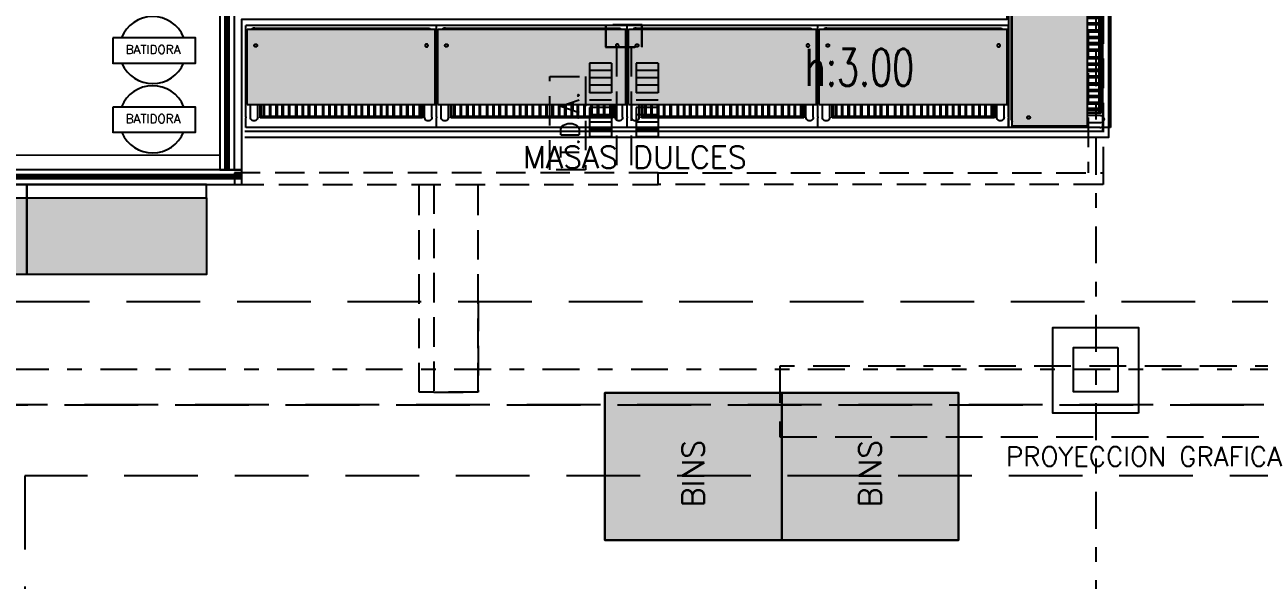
# Model space of a CAD drawing. Header units: millimetres. Extents: x 340 to 1003762, y 22 to 362022.
# Drawn here: x 380.89 to 389.26, y 80.92 to 84.68 of the extents above; entities that cross this region are included whole.
import ezdxf
from ezdxf.enums import TextEntityAlignment as Align
from ezdxf.xclip import XClip

# ---------------------------------------------------------------- set-up
doc = ezdxf.new("R2010")
doc.units = ezdxf.units.MM
doc.header["$XCLIPFRAME"] = 0
for name, pattern in [('LSBB_P_002 - PLANTA 1° NIVEL SALA DE VENTAS$0$000_ALTILLO PROPUESTA$0$HIDDEN', [0.375, 0.25, -0.125]), ('LSBB_P_002 - PLANTA 1° NIVEL SALA DE VENTAS$0$CONTINUOS', [0]), ('LSBB_P_002 - PLANTA 1° NIVEL SALA DE VENTAS$0$DASHDOT2', [0.5, 0.25, -0.125, 0, -0.125]), ('LSBB_P_002 - PLANTA 1° NIVEL SALA DE VENTAS$0$DASHED', [0.75, 0.5, -0.25]), ('LSBB_P_002 - PLANTA 1° NIVEL SALA DE VENTAS$0$HIDDEN', [0.375, 0.25, -0.125]), ('LSBB_P_002 - PLANTA 1° NIVEL SALA DE VENTAS$0$HIDDEN2', [0.1875, 0.125, -0.0625])]:
    doc.linetypes.add(name, pattern=pattern)
for name, color, linetype in [('LSBB_P_002 - PLANTA 1° NIVEL SALA DE VENTAS$0$A- TABIQUE TIPO SHAFT', 3, 'Continuous'), ('LSBB_P_002 - PLANTA 1° NIVEL SALA DE VENTAS$0$A-DEMOLICIONES', 30, 'LSBB_P_002 - PLANTA 1° NIVEL SALA DE VENTAS$0$DASHED'), ('LSBB_P_002 - PLANTA 1° NIVEL SALA DE VENTAS$0$A-Equipamiento acero inox', 8, 'Continuous'), ('LSBB_P_002 - PLANTA 1° NIVEL SALA DE VENTAS$0$A-GONDOLAS', 1, 'Continuous'), ('LSBB_P_002 - PLANTA 1° NIVEL SALA DE VENTAS$0$A-LAYOUT', 7, 'Continuous'), ('LSBB_P_002 - PLANTA 1° NIVEL SALA DE VENTAS$0$A-MOBILIARIO', 8, 'Continuous'), ('LSBB_P_002 - PLANTA 1° NIVEL SALA DE VENTAS$0$A-PANEL CAMARA NUEVO', 10, 'LSBB_P_002 - PLANTA 1° NIVEL SALA DE VENTAS$0$CONTINUOS'), ('LSBB_P_002 - PLANTA 1° NIVEL SALA DE VENTAS$0$A-SALA DEFENSAS', 9, 'Continuous'), ('LSBB_P_002 - PLANTA 1° NIVEL SALA DE VENTAS$0$A-SALA-MUEB-ESPC', 1, 'Continuous'), ('LSBB_P_002 - PLANTA 1° NIVEL SALA DE VENTAS$0$A-SE CONSTRUYE RELLENO', 10, 'LSBB_P_002 - PLANTA 1° NIVEL SALA DE VENTAS$0$CONTINUOS'), ('LSBB_P_002 - PLANTA 1° NIVEL SALA DE VENTAS$0$A-TABIQUE', 3, 'Continuous'), ('LSBB_P_002 - PLANTA 1° NIVEL SALA DE VENTAS$0$A-Textos', 2, 'Continuous'), ('LSBB_P_002 - PLANTA 1° NIVEL SALA DE VENTAS$0$CENEFA', 6, 'LSBB_P_002 - PLANTA 1° NIVEL SALA DE VENTAS$0$HIDDEN'), ('LSBB_P_002 - PLANTA 1° NIVEL SALA DE VENTAS$0$E-CHECKOUT', 2, 'Continuous'), ('LSBB_P_002 - PLANTA 1° NIVEL SALA DE VENTAS$0$E-TABIQUE-CAMARA', 1, 'Continuous'), ('LSBB_P_002 - PLANTA 1° NIVEL SALA DE VENTAS$0$EJES', 8, 'LSBB_P_002 - PLANTA 1° NIVEL SALA DE VENTAS$0$DASHDOT2'), ('LSBB_P_002 - PLANTA 1° NIVEL SALA DE VENTAS$0$ESTRUCTURA', 5, 'Continuous'), ('LSBB_P_002 - PLANTA 1° NIVEL SALA DE VENTAS$0$LAYOUT$0$A-GONDOLAS DELGADO', 8, 'Continuous'), ('LSBB_P_002 - PLANTA 1° NIVEL SALA DE VENTAS$0$LAYOUT$0$A-SALA-HATCH-FERRETERIA', 130, 'Continuous'), ('LSBB_P_002 - PLANTA 1° NIVEL SALA DE VENTAS$0$TEXTO LAYOUT', 2, 'Continuous'), ('LSBB_P_002 - PLANTA 1° NIVEL SALA DE VENTAS$0$ZOCALOS-HORM', 8, 'Continuous'), ('XREF', 7, 'Continuous')]:
    doc.layers.add(name, color=color, linetype=linetype)
doc.layers.add('LSBB_P_002 - PLANTA 1° NIVEL SALA DE VENTAS$0$LAYOUT$0$A-SALA-HATCH-PANADERIA', color=7, linetype='Continuous', true_color=0x9e0000)
doc.styles.add('LSBB_P_002 - PLANTA 1° NIVEL SALA DE VENTAS$0$LAYOUT$0$ARQ', font='SIMPLEX.shx')
doc.styles.add('LSBB_P_002 - PLANTA 1° NIVEL SALA DE VENTAS$0$REF-LAYOUT-19$0$REF-LAYOUT-13$0$ROMANS', font='romans', dxfattribs={"height": 52})
doc.styles.add('LSBB_P_002 - PLANTA 1° NIVEL SALA DE VENTAS$0$ROMANS', font='romans')
doc.styles.add('LSBB_P_002 - PLANTA 1° NIVEL SALA DE VENTAS$0$YUDICAD_ROMANS', font='romans.shx')

# ---------------------------------------------------------------- blocks, each defined once
blk = doc.blocks.new('LSBB_P_002 - PLANTA 1° NIVEL SALA DE VENTAS$0$LAYOUT$0$REF-LAYOUT N+0.00 E 03$0$REF-LAYOUT N+0.00 E 02$0$G. 122 X 52')
at = {"ltscale": 3}
blk.add_hatch(color=256, dxfattribs=at).paths.add_polyline_path([(6150.7585, -1137.4688), (6149.5385, -1137.4688), (6149.5385, -1137.9888), (6150.7585, -1137.9888)])
at = {"layer": 'LSBB_P_002 - PLANTA 1° NIVEL SALA DE VENTAS$0$A-GONDOLAS', "ltscale": 3}
for points in [[(6150.7585, -1137.4688), (6149.5385, -1137.4688), (6149.5385, -1137.3788), (6150.7585, -1137.3788), (6150.7585, -1137.4688)], [(6150.7585, -1137.4688), (6149.5385, -1137.4688), (6149.5385, -1137.9888), (6150.7585, -1137.9888), (6150.7585, -1137.4688)]]:
    blk.add_lwpolyline(points, dxfattribs=at)
blk = doc.blocks.new('LSBB_P_002 - PLANTA 1° NIVEL SALA DE VENTAS$0$LAYOUT$0$A$C38C873AD')
blk.add_hatch(color=256).paths.add_polyline_path([(1.2846, -0.6664), (1.2846, -0.1561), (0.009, -0.1561), (0.009, -0.6664)])
at = {"layer": 'LSBB_P_002 - PLANTA 1° NIVEL SALA DE VENTAS$0$A-SALA-MUEB-ESPC', "ltscale": 0.3}
for centre, start, end in [((0.0559, -0.0688), 0.00096, 180.00096), ((1.2377, -0.0688), 359.99904, 179.99904)]:
    blk.add_arc(centre, 0.0249, start, end, dxfattribs=at)
for points, degree in [([(1.2936, 0), (0.6468, 0), (0, 0)], 2), ([(0, 0), (0, -0.033), (0, -0.066)], 2), ([(1.2936, 0), (1.2936, -0.033), (1.2936, -0.066)], 2), ([(0, -0.0726), (0, -0.0693), (0, -0.066)], 2), ([(0, -0.0726), (0, -0.3821), (0, -0.6915)], 2), ([(0.031, -0.0688), (0.031, -0.1125), (0.031, -0.1561)], 2), ([(0.0808, -0.0688), (0.0808, -0.1125), (0.0808, -0.1561)], 2), ([(1.1979, -0.065), (0.6472, -0.065), (0.0964, -0.065)], 2), ([(0.0964, -0.065), (0.0964, -0.1105), (0.0964, -0.1561)], 2), ([(0.1014, -0.1561), (0.1014, -0.113), (0.1014, -0.0698)], 2), ([(0.1014, -0.0698), (0.6472, -0.0698), (1.193, -0.0698)], 2), ([(0.1014, -0.0773), (0.1096, -0.0773), (0.1178, -0.0773)], 2), ([(0.1178, -0.1561), (0.1178, -0.1148), (0.1178, -0.0736)], 2), ([(0.1277, -0.0736), (0.1277, -0.1148), (0.1277, -0.1561)], 2), ([(0.1277, -0.0773), (0.144, -0.0773), (0.1602, -0.0773)], 2), ([(0.1602, -0.1561), (0.1602, -0.1148), (0.1602, -0.0736)], 2), ([(0.1701, -0.0736), (0.1701, -0.1148), (0.1701, -0.1561)], 2), ([(0.1701, -0.0773), (0.1871, -0.0773), (0.2042, -0.0773)], 2), ([(0.2042, -0.1561), (0.2042, -0.1148), (0.2042, -0.0736)], 2), ([(0.2141, -0.0736), (0.2141, -0.1148), (0.2141, -0.1561)], 2), ([(0.2141, -0.0773), (0.2298, -0.0773), (0.2455, -0.0773)], 2), ([(0.2455, -0.1561), (0.2455, -0.1148), (0.2455, -0.0736)], 2), ([(0.2555, -0.0736), (0.2555, -0.1148), (0.2555, -0.1561)], 2), ([(0.2555, -0.0773), (0.2725, -0.0773), (0.2895, -0.0773)], 2), ([(0.2895, -0.1561), (0.2895, -0.1148), (0.2895, -0.0736)], 2), ([(0.2995, -0.0736), (0.2995, -0.1148), (0.2995, -0.1561)], 2), ([(0.2995, -0.0773), (0.3188, -0.0773), (0.3382, -0.0773)], 2), ([(0.3382, -0.1561), (0.3382, -0.1148), (0.3382, -0.0736)], 2), ([(0.3481, -0.0736), (0.3481, -0.1148), (0.3481, -0.1561)], 2), ([(0.3481, -0.0773), (0.3651, -0.0773), (0.3822, -0.0773)], 2), ([(0.3822, -0.1561), (0.3822, -0.1148), (0.3822, -0.0736)], 2), ([(0.3921, -0.0736), (0.3921, -0.1148), (0.3921, -0.1561)], 2), ([(0.3921, -0.0773), (0.4078, -0.0773), (0.4235, -0.0773)], 2), ([(0.4235, -0.1561), (0.4235, -0.1148), (0.4235, -0.0736)], 2), ([(0.4335, -0.0736), (0.4335, -0.1148), (0.4335, -0.1561)], 2), ([(0.4335, -0.0773), (0.4505, -0.0773), (0.4675, -0.0773)], 2), ([(0.4675, -0.1561), (0.4675, -0.1148), (0.4675, -0.0736)], 2), ([(0.4775, -0.0736), (0.4775, -0.1148), (0.4775, -0.1561)], 2), ([(0.4775, -0.0773), (0.4984, -0.0773), (0.5193, -0.0773)], 2), ([(0.5193, -0.1561), (0.5193, -0.1148), (0.5193, -0.0736)], 2), ([(0.5292, -0.0736), (0.5292, -0.1148), (0.5292, -0.1561)], 2), ([(0.5292, -0.0773), (0.5463, -0.0773), (0.5633, -0.0773)], 2), ([(0.5633, -0.1561), (0.5633, -0.1148), (0.5633, -0.0736)], 2), ([(0.5732, -0.0736), (0.5732, -0.1148), (0.5732, -0.1561)], 2), ([(0.5732, -0.0773), (0.589, -0.0773), (0.6047, -0.0773)], 2), ([(0.6047, -0.1561), (0.6047, -0.1148), (0.6047, -0.0736)], 2), ([(0.6146, -0.0736), (0.6146, -0.1148), (0.6146, -0.1561)], 2), ([(0.6146, -0.0773), (0.6316, -0.0773), (0.6487, -0.0773)], 2), ([(0.6487, -0.0736), (0.6487, -0.0731), (0.6508, -0.0723), (0.6565, -0.0723), (0.6586, -0.0731), (0.6586, -0.0736)], 3), ([(0.6487, -0.1561), (0.6487, -0.1148), (0.6487, -0.0736)], 2), ([(0.6586, -0.0736), (0.6586, -0.1148), (0.6586, -0.1561)], 2), ([(0.6586, -0.0773), (0.678, -0.0773), (0.6973, -0.0773)], 2), ([(0.6973, -0.1561), (0.6973, -0.1148), (0.6973, -0.0736)], 2), ([(0.7072, -0.0736), (0.7072, -0.1148), (0.7072, -0.1561)], 2), ([(0.7072, -0.0773), (0.7243, -0.0773), (0.7413, -0.0773)], 2), ([(0.7413, -0.1561), (0.7413, -0.1148), (0.7413, -0.0736)], 2), ([(0.7512, -0.0736), (0.7512, -0.1148), (0.7512, -0.1561)], 2), ([(0.7512, -0.0773), (0.767, -0.0773), (0.7827, -0.0773)], 2), ([(0.7827, -0.1561), (0.7827, -0.1148), (0.7827, -0.0736)], 2), ([(0.7926, -0.0736), (0.7926, -0.1148), (0.7926, -0.1561)], 2), ([(0.7926, -0.0773), (0.8096, -0.0773), (0.8267, -0.0773)], 2), ([(0.8267, -0.1561), (0.8267, -0.1148), (0.8267, -0.0736)], 2), ([(0.8366, -0.0736), (0.8366, -0.1148), (0.8366, -0.1561)], 2), ([(0.8366, -0.0773), (0.8528, -0.0773), (0.869, -0.0773)], 2), ([(0.869, -0.1561), (0.869, -0.1148), (0.869, -0.0736)], 2), ([(0.879, -0.0736), (0.879, -0.1148), (0.879, -0.1561)], 2), ([(0.879, -0.0773), (0.896, -0.0773), (0.913, -0.0773)], 2), ([(0.913, -0.1561), (0.913, -0.1148), (0.913, -0.0736)], 2), ([(0.923, -0.0736), (0.923, -0.1148), (0.923, -0.1561)], 2), ([(0.923, -0.0773), (0.9387, -0.0773), (0.9544, -0.0773)], 2), ([(0.9544, -0.1561), (0.9544, -0.1148), (0.9544, -0.0736)], 2), ([(0.9644, -0.0736), (0.9644, -0.1148), (0.9644, -0.1561)], 2), ([(0.9644, -0.0773), (0.9814, -0.0773), (0.9984, -0.0773)], 2), ([(0.9984, -0.1561), (0.9984, -0.1148), (0.9984, -0.0736)], 2), ([(1.0084, -0.0736), (1.0084, -0.1148), (1.0084, -0.1561)], 2), ([(1.0084, -0.0773), (1.0277, -0.0773), (1.047, -0.0773)], 2), ([(1.047, -0.1561), (1.047, -0.1148), (1.047, -0.0736)], 2), ([(1.057, -0.0736), (1.057, -0.1148), (1.057, -0.1561)], 2), ([(1.057, -0.0773), (1.074, -0.0773), (1.091, -0.0773)], 2), ([(1.091, -0.1561), (1.091, -0.1148), (1.091, -0.0736)], 2), ([(1.101, -0.0736), (1.101, -0.1148), (1.101, -0.1561)], 2), ([(1.101, -0.0773), (1.1167, -0.0773), (1.1324, -0.0773)], 2), ([(1.1324, -0.1561), (1.1324, -0.1148), (1.1324, -0.0736)], 2), ([(1.1424, -0.0736), (1.1424, -0.1148), (1.1424, -0.1561)], 2), ([(1.1424, -0.0773), (1.1594, -0.0773), (1.1764, -0.0773)], 2), ([(1.1764, -0.1561), (1.1764, -0.1148), (1.1764, -0.0736)], 2), ([(1.1864, -0.0736), (1.1864, -0.1148), (1.1864, -0.1561)], 2), ([(1.1864, -0.0773), (1.1897, -0.0773), (1.193, -0.0773)], 2), ([(1.193, -0.0698), (1.193, -0.113), (1.193, -0.1561)], 2), ([(1.1979, -0.1561), (1.1979, -0.1105), (1.1979, -0.065)], 2), ([(1.2128, -0.0688), (1.2128, -0.1125), (1.2128, -0.1561)], 2), ([(1.2626, -0.0688), (1.2626, -0.1125), (1.2626, -0.1561)], 2), ([(1.2936, -0.0726), (1.2936, -0.0693), (1.2936, -0.066)], 2), ([(1.2936, -0.0726), (1.2936, -0.3821), (1.2936, -0.6915)], 2), ([(0.009, -0.1561), (0.3164, -0.1561), (0.6391, -0.1561)], 2), ([(0.009, -0.1561), (0.009, -0.4112), (0.009, -0.6664)], 2), ([(0.6391, -0.1561), (0.9618, -0.1561), (1.2846, -0.1561)], 2), ([(1.2846, -0.1561), (1.2846, -0.4112), (1.2846, -0.6664)], 2), ([(0.009, -0.6664), (0.3164, -0.6664), (0.6391, -0.6664)], 2), ([(0.6391, -0.6664), (0.9618, -0.6664), (1.2846, -0.6664)], 2), ([(1.2936, -0.6915), (0.6468, -0.6915), (0, -0.6915)], 2), ([(0.0505, -0.6721), (0.6419, -0.6721), (1.2334, -0.6721)], 2)]:
    blk.add_open_spline(points, degree=degree, dxfattribs=at)
for points, weights, knots in [([(0.1178, -0.0736), (0.1178, -0.0723), (0.1228, -0.0723), (0.1277, -0.0723), (0.1277, -0.0736)], [1, 0.707106781187, 1, 0.707106781187, 1], [-0.785258, -0.785258, -0.785258, 0, 0, 0.785258, 0.785258, 0.785258]), ([(0.1602, -0.0736), (0.1602, -0.0723), (0.1651, -0.0723), (0.1701, -0.0723), (0.1701, -0.0736)], [1, 0.707106781187, 1, 0.707106781187, 1], [-0.785258, -0.785258, -0.785258, 0, 0, 0.785258, 0.785258, 0.785258]), ([(0.2042, -0.0736), (0.2042, -0.0723), (0.2091, -0.0723), (0.2141, -0.0723), (0.2141, -0.0736)], [1, 0.707106781187, 1, 0.707106781187, 1], [-0.785258, -0.785258, -0.785258, 0, 0, 0.785258, 0.785258, 0.785258]), ([(0.2455, -0.0736), (0.2455, -0.0723), (0.2505, -0.0723), (0.2555, -0.0723), (0.2555, -0.0736)], [1, 0.707106781187, 1, 0.707106781187, 1], [-0.785258, -0.785258, -0.785258, 0, 0, 0.785258, 0.785258, 0.785258]), ([(0.2895, -0.0736), (0.2895, -0.0723), (0.2945, -0.0723), (0.2995, -0.0723), (0.2995, -0.0736)], [1, 0.707106781187, 1, 0.707106781187, 1], [-0.785258, -0.785258, -0.785258, 0, 0, 0.785258, 0.785258, 0.785258]), ([(0.3382, -0.0736), (0.3382, -0.0723), (0.3431, -0.0723), (0.3481, -0.0723), (0.3481, -0.0736)], [1, 0.707106781187, 1, 0.707106781187, 1], [-0.785258, -0.785258, -0.785258, 0, 0, 0.785258, 0.785258, 0.785258]), ([(0.3822, -0.0736), (0.3822, -0.0723), (0.3871, -0.0723), (0.3921, -0.0723), (0.3921, -0.0736)], [1, 0.707106781187, 1, 0.707106781187, 1], [-0.785258, -0.785258, -0.785258, 0, 0, 0.785258, 0.785258, 0.785258]), ([(0.4235, -0.0736), (0.4235, -0.0723), (0.4285, -0.0723), (0.4335, -0.0723), (0.4335, -0.0736)], [1, 0.707106781187, 1, 0.707106781187, 1], [-0.785258, -0.785258, -0.785258, 0, 0, 0.785258, 0.785258, 0.785258]), ([(0.4675, -0.0736), (0.4675, -0.0723), (0.4725, -0.0723), (0.4775, -0.0723), (0.4775, -0.0736)], [1, 0.707106781187, 1, 0.707106781187, 1], [-0.785258, -0.785258, -0.785258, 0, 0, 0.785258, 0.785258, 0.785258]), ([(0.5193, -0.0736), (0.5193, -0.0723), (0.5243, -0.0723), (0.5292, -0.0723), (0.5292, -0.0736)], [1, 0.707106781187, 1, 0.707106781187, 1], [-0.785258, -0.785258, -0.785258, 0, 0, 0.785258, 0.785258, 0.785258]), ([(0.5633, -0.0736), (0.5633, -0.0723), (0.5683, -0.0723), (0.5732, -0.0723), (0.5732, -0.0736)], [1, 0.707106781187, 1, 0.707106781187, 1], [-0.785258, -0.785258, -0.785258, 0, 0, 0.785258, 0.785258, 0.785258]), ([(0.6047, -0.0736), (0.6047, -0.0723), (0.6096, -0.0723), (0.6146, -0.0723), (0.6146, -0.0736)], [1, 0.707106781187, 1, 0.707106781187, 1], [-0.785258, -0.785258, -0.785258, 0, 0, 0.785258, 0.785258, 0.785258]), ([(0.6973, -0.0736), (0.6973, -0.0723), (0.7023, -0.0723), (0.7072, -0.0723), (0.7072, -0.0736)], [1, 0.707106781187, 1, 0.707106781187, 1], [-0.785258, -0.785258, -0.785258, 0, 0, 0.785258, 0.785258, 0.785258]), ([(0.7413, -0.0736), (0.7413, -0.0723), (0.7463, -0.0723), (0.7512, -0.0723), (0.7512, -0.0736)], [1, 0.707106781187, 1, 0.707106781187, 1], [-0.785258, -0.785258, -0.785258, 0, 0, 0.785258, 0.785258, 0.785258]), ([(0.7827, -0.0736), (0.7827, -0.0723), (0.7876, -0.0723), (0.7926, -0.0723), (0.7926, -0.0736)], [1, 0.707106781187, 1, 0.707106781187, 1], [-0.785258, -0.785258, -0.785258, 0, 0, 0.785258, 0.785258, 0.785258]), ([(0.8267, -0.0736), (0.8267, -0.0723), (0.8316, -0.0723), (0.8366, -0.0723), (0.8366, -0.0736)], [1, 0.707106781187, 1, 0.707106781187, 1], [-0.785258, -0.785258, -0.785258, 0, 0, 0.785258, 0.785258, 0.785258]), ([(0.869, -0.0736), (0.869, -0.0723), (0.874, -0.0723), (0.879, -0.0723), (0.879, -0.0736)], [1, 0.707106781187, 1, 0.707106781187, 1], [-0.785258, -0.785258, -0.785258, 0, 0, 0.785258, 0.785258, 0.785258]), ([(0.913, -0.0736), (0.913, -0.0723), (0.918, -0.0723), (0.923, -0.0723), (0.923, -0.0736)], [1, 0.707106781187, 1, 0.707106781187, 1], [-0.785258, -0.785258, -0.785258, 0, 0, 0.785258, 0.785258, 0.785258]), ([(0.9544, -0.0736), (0.9544, -0.0723), (0.9594, -0.0723), (0.9644, -0.0723), (0.9644, -0.0736)], [1, 0.707106781187, 1, 0.707106781187, 1], [-0.785258, -0.785258, -0.785258, 0, 0, 0.785258, 0.785258, 0.785258]), ([(0.9984, -0.0736), (0.9984, -0.0723), (1.0034, -0.0723), (1.0084, -0.0723), (1.0084, -0.0736)], [1, 0.707106781187, 1, 0.707106781187, 1], [-0.785258, -0.785258, -0.785258, 0, 0, 0.785258, 0.785258, 0.785258]), ([(1.047, -0.0736), (1.047, -0.0723), (1.052, -0.0723), (1.057, -0.0723), (1.057, -0.0736)], [1, 0.707106781187, 1, 0.707106781187, 1], [-0.785258, -0.785258, -0.785258, 0, 0, 0.785258, 0.785258, 0.785258]), ([(1.091, -0.0736), (1.091, -0.0723), (1.096, -0.0723), (1.101, -0.0723), (1.101, -0.0736)], [1, 0.707106781187, 1, 0.707106781187, 1], [-0.785258, -0.785258, -0.785258, 0, 0, 0.785258, 0.785258, 0.785258]), ([(1.1324, -0.0736), (1.1324, -0.0723), (1.1374, -0.0723), (1.1424, -0.0723), (1.1424, -0.0736)], [1, 0.707106781187, 1, 0.707106781187, 1], [-0.785258, -0.785258, -0.785258, 0, 0, 0.785258, 0.785258, 0.785258]), ([(1.1764, -0.0736), (1.1764, -0.0723), (1.1814, -0.0723), (1.1864, -0.0723), (1.1864, -0.0736)], [1, 0.707106781187, 1, 0.707106781187, 1], [-0.785258, -0.785258, -0.785258, 0, 0, 0.785258, 0.785258, 0.785258]), ([(0.0772, -0.5558), (0.0772, -0.5658), (0.0673, -0.5658), (0.0573, -0.5658), (0.0573, -0.5558), (0.0573, -0.5459), (0.0673, -0.5459), (0.0772, -0.5459), (0.0772, -0.5558)], [1, 0.707106781187, 1, 0.707106781186, 1, 0.707106781187, 1, 0.707106781187, 1], [0, 0, 0, 1.570796, 1.570796, 3.141593, 3.141593, 4.712389, 4.712389, 6.283185, 6.283185, 6.283185]), ([(1.2164, -0.5558), (1.2164, -0.5658), (1.2263, -0.5658), (1.2363, -0.5658), (1.2363, -0.5558), (1.2363, -0.5459), (1.2263, -0.5459), (1.2164, -0.5459), (1.2164, -0.5558)], [1, 0.707106781187, 1, 0.707106781186, 1, 0.707106781187, 1, 0.707106781187, 1], [0, 0, 0, 1.570796, 1.570796, 3.141593, 3.141593, 4.712389, 4.712389, 6.283185, 6.283185, 6.283185])]:
    blk.add_rational_spline(points, weights, degree=2, knots=knots, dxfattribs=at)
for points, weights in [([(0.0605, -0.6722), (0.0486, -0.6744), (0.0395, -0.6664)], [1, 0.899292711341, 1]), ([(1.2331, -0.6722), (1.245, -0.6744), (1.2541, -0.6664)], [1, 0.899292711341, 1]), ([(0.0611, -0.6721), (0.0609, -0.6721), (0.0608, -0.6721)], [1, 0.9999845685, 1]), ([(1.2325, -0.6721), (1.2327, -0.6721), (1.2328, -0.6721)], [1, 0.9999845685, 1])]:
    blk.add_rational_spline(points, weights, degree=2, dxfattribs=at)
blk = doc.blocks.new('LSBB_P_002 - PLANTA 1° NIVEL SALA DE VENTAS$0$LAYOUT$0$BINS')
h = blk.add_hatch(color=256)
h.dxf.hatch_style = 1
h.paths.add_polyline_path([(6149.9286, -1161.8638), (6149.9286, -1163.0638), (6148.9286, -1163.0638), (6148.9286, -1161.8638)])
at = {"layer": 'LSBB_P_002 - PLANTA 1° NIVEL SALA DE VENTAS$0$A-SALA-MUEB-ESPC'}
blk.add_lwpolyline([(6149.9286, -1161.8638), (6149.9286, -1163.0638), (6148.9286, -1163.0638), (6148.9286, -1161.8638)], close=True, dxfattribs=at)
at = {"layer": 'LSBB_P_002 - PLANTA 1° NIVEL SALA DE VENTAS$0$A-SALA-MUEB-ESPC', "style": 'LSBB_P_002 - PLANTA 1° NIVEL SALA DE VENTAS$0$LAYOUT$0$ARQ'}
blk.add_text('BINS', height=0.15, rotation=180, dxfattribs=at).set_placement((6149.7038, -1162.3895))
blk = doc.blocks.new('LSBB_P_002 - PLANTA 1° NIVEL SALA DE VENTAS$0$SVLY')
at = {"layer": 'LSBB_P_002 - PLANTA 1° NIVEL SALA DE VENTAS$0$A-SALA DEFENSAS', "color": 1, "elevation": 0}
for points in [[(1003.4857, 300.1492), (1003.4857, 298.7803), (997.6677, 298.7803)], [(1003.5257, 300.0992), (1003.5257, 298.7403), (997.6677, 298.7403)]]:
    blk.add_lwpolyline(points, dxfattribs=at)
at = {"layer": 'LSBB_P_002 - PLANTA 1° NIVEL SALA DE VENTAS$0$ESTRUCTURA'}
blk.add_lwpolyline([(1003.5895, 297.3157), (1003.5895, 297.0157), (1003.2895, 297.0157), (1003.2895, 297.3157)], close=True, dxfattribs=at)
at = {"layer": 'LSBB_P_002 - PLANTA 1° NIVEL SALA DE VENTAS$0$ESTRUCTURA', "color": 5}
blk.add_lwpolyline([(1003.5895, 297.3157), (1003.5895, 297.0157), (1003.2895, 297.0157), (1003.2895, 297.3157)], close=True, dxfattribs=at)
at = {"layer": 'LSBB_P_002 - PLANTA 1° NIVEL SALA DE VENTAS$0$LAYOUT$0$A-GONDOLAS DELGADO'}
for points in [[(1001.3095, 297.0078), (1000.1095, 297.0078), (1000.1095, 296.0078), (1001.3095, 296.0078)], [(1002.5095, 297.0078), (1001.3095, 297.0078), (1001.3095, 296.0078), (1002.5095, 296.0078)]]:
    blk.add_lwpolyline(points, close=True, dxfattribs=at)
at = {"layer": 'LSBB_P_002 - PLANTA 1° NIVEL SALA DE VENTAS$0$LAYOUT$0$A-SALA-HATCH-FERRETERIA', "xscale": -1}
for p in [(7145.7265, 1435.7998), (7146.9465, 1435.7998)]:
    blk.add_blockref('LSBB_P_002 - PLANTA 1° NIVEL SALA DE VENTAS$0$LAYOUT$0$REF-LAYOUT N+0.00 E 03$0$REF-LAYOUT N+0.00 E 02$0$G. 122 X 52', p, dxfattribs=at)
at = {"layer": 'LSBB_P_002 - PLANTA 1° NIVEL SALA DE VENTAS$0$LAYOUT$0$A-SALA-HATCH-PANADERIA', "xscale": -1}
for p, rotation in [((1003.5401, 298.8078), 270), ((997.6741, 298.8078), 180), ((998.9677, 298.8078), 180), ((1000.2613, 298.8078), 180), ((1001.555, 298.8078), 180)]:
    blk.add_blockref('LSBB_P_002 - PLANTA 1° NIVEL SALA DE VENTAS$0$LAYOUT$0$A$C38C873AD', p, dxfattribs=dict(at, rotation=rotation))
at = {"layer": 'LSBB_P_002 - PLANTA 1° NIVEL SALA DE VENTAS$0$LAYOUT$0$A-SALA-HATCH-PANADERIA', "rotation": 270}
for p in [(2163.1733, 6445.9363), (2164.3733, 6445.9363)]:
    blk.add_blockref('LSBB_P_002 - PLANTA 1° NIVEL SALA DE VENTAS$0$LAYOUT$0$BINS', p, dxfattribs=at)
at = {"layer": 'LSBB_P_002 - PLANTA 1° NIVEL SALA DE VENTAS$0$A-Textos', "linetype": 'LSBB_P_002 - PLANTA 1° NIVEL SALA DE VENTAS$0$HIDDEN2', "style": 'LSBB_P_002 - PLANTA 1° NIVEL SALA DE VENTAS$0$YUDICAD_ROMANS'}
blk.add_text('MASAS DULCES ', height=0.15, dxfattribs=at).set_placement((1000.3657, 298.6062, 0.0023), align=Align.MIDDLE)
at = {"layer": 'LSBB_P_002 - PLANTA 1° NIVEL SALA DE VENTAS$0$TEXTO LAYOUT', "color": 2, "linetype": 'Continuous', "style": 'LSBB_P_002 - PLANTA 1° NIVEL SALA DE VENTAS$0$REF-LAYOUT-19$0$REF-LAYOUT-13$0$ROMANS'}
blk.add_text('PROYECCION GRAFICA', height=0.13, dxfattribs=at).set_placement((1003.7665, 296.511, -0.0189), align=Align.CENTER)
blk = doc.blocks.new('LSBB_P_002 - PLANTA 1° NIVEL SALA DE VENTAS$0$DEMOL')
at = {"layer": 'LSBB_P_002 - PLANTA 1° NIVEL SALA DE VENTAS$0$A-DEMOLICIONES', "linetype": 'LSBB_P_002 - PLANTA 1° NIVEL SALA DE VENTAS$0$000_ALTILLO PROPUESTA$0$HIDDEN', "ltscale": 0.8}
for p, q in [((1003.4895, 301.3752, 2), (1003.4895, 298.5009)), ((1003.3895, 301.2748), (1003.3895, 298.5009)), ((1000.364, 299.5025), (1000.114, 299.5025)), ((1000.114, 299.5025), (1000.114, 299.3525)), ((1000.364, 299.3525), (1000.364, 299.5025)), ((1000.361, 299.4995), (1000.117, 299.4995)), ((1000.117, 299.4995), (1000.117, 299.3555)), ((1000.361, 299.3555), (1000.361, 299.4995)), ((1000.114, 299.3525), (1000.364, 299.3525)), ((1000.117, 299.3555), (1000.361, 299.3555)), ((1000.189, 299.3525), (1000.189, 298.5009)), ((1000.289, 299.3525), (1000.289, 298.5009)), ((1000.005, 299.2435), (1000.005, 298.7435)), ((1000.155, 299.2435), (1000.005, 299.2435)), ((1000.155, 299.1935), (1000.005, 299.1935)), ((1000.155, 299.2435), (1000.155, 298.7435)), ((1000.3211, 299.2435), (1000.3211, 298.7435)), ((1000.4711, 299.2435), (1000.3211, 299.2435)), ((1000.4711, 299.1935), (1000.3211, 299.1935)), ((1000.4711, 299.2435), (1000.4711, 298.7435)), ((999.7372, 298.5209), (999.7372, 299.1527)), ((999.7372, 299.1527), (999.979, 299.1527)), ((999.979, 299.1527), (999.979, 298.5209)), ((1000.155, 299.1435), (1000.005, 299.1435)), ((1000.155, 299.0935), (1000.005, 299.0935)), ((1000.4711, 299.1435), (1000.3211, 299.1435)), ((1000.4711, 299.0935), (1000.3211, 299.0935)), ((1000.155, 299.0435), (1000.005, 299.0435)), ((1000.4711, 299.0435), (1000.3211, 299.0435)), ((1000.155, 298.9935), (1000.005, 298.9935)), ((1000.155, 298.9435), (1000.005, 298.9435)), ((1000.4711, 298.9935), (1000.3211, 298.9935)), ((1000.4711, 298.9435), (1000.3211, 298.9435)), ((1000.155, 298.8935), (1000.005, 298.8935)), ((1000.155, 298.8435), (1000.005, 298.8435)), ((1000.4711, 298.8935), (1000.3211, 298.8935)), ((1000.4711, 298.8435), (1000.3211, 298.8435)), ((1000.155, 298.7935), (1000.005, 298.7935)), ((1000.4711, 298.7935), (1000.3211, 298.7935)), ((1000.155, 298.7435), (1000.005, 298.7435)), ((1000.4711, 298.7435), (1000.3211, 298.7435)), ((1000.4725, 298.5009), (997.5972, 298.5009)), ((997.5972, 298.5009), (997.5972, 298.4209)), ((999.979, 298.5209), (999.7372, 298.5209)), ((1000.4725, 298.4209), (1000.4725, 298.5009)), ((1000.4725, 298.4209), (1000.4725, 298.5009)), ((1000.4725, 298.5009), (1003.4895, 298.5009)), ((1003.4895, 298.5009), (1003.4895, 298.4209)), ((997.5972, 298.4209), (1000.4725, 298.4209)), ((998.8495, 297.0118), (998.8495, 298.4209)), ((998.9495, 298.4209), (998.9495, 297.0118)), ((999.2495, 297.0118), (999.2495, 298.4209)), ((1003.4895, 298.4209), (1000.4725, 298.4209)), ((999.2495, 297.6256), (999.2495, 297.0118)), ((999.2495, 297.0118), (998.8495, 297.0118)), ((998.9495, 297.0118), (999.2495, 297.0118))]:
    blk.add_line(p, q, dxfattribs=at)
at = {"layer": 'LSBB_P_002 - PLANTA 1° NIVEL SALA DE VENTAS$0$A-DEMOLICIONES', "linetype": 'LSBB_P_002 - PLANTA 1° NIVEL SALA DE VENTAS$0$000_ALTILLO PROPUESTA$0$HIDDEN', "ltscale": 0.8, "style": 'LSBB_P_002 - PLANTA 1° NIVEL SALA DE VENTAS$0$ROMANS', "width": 0.7}
blk.add_text('h:3.00', height=0.25, dxfattribs=at).set_placement((1001.4664, 299.0899, 0))
at = {"layer": 'LSBB_P_002 - PLANTA 1° NIVEL SALA DE VENTAS$0$A-DEMOLICIONES', "linetype": 'LSBB_P_002 - PLANTA 1° NIVEL SALA DE VENTAS$0$000_ALTILLO PROPUESTA$0$HIDDEN', "ltscale": 0.8, "style": 'LSBB_P_002 - PLANTA 1° NIVEL SALA DE VENTAS$0$ROMANS'}
blk.add_text('T.D.A.', height=0.125, rotation=90, dxfattribs=at).set_placement((999.9358, 298.5977))
blk = doc.blocks.new('LSBB_P_002 - PLANTA 1° NIVEL SALA DE VENTAS', base_point=(223.5696, 14.2202))
at = {"layer": 'LSBB_P_002 - PLANTA 1° NIVEL SALA DE VENTAS$0$A- TABIQUE TIPO SHAFT'}
blk.add_lwpolyline([(797.5971, 298.5203), (797.6471, 298.5203), (797.6471, 299.5427), (797.6471, 299.5427), (802.7895, 299.5427), (802.8395, 299.5427), (802.8395, 303.023)], dxfattribs=at)
at = {"layer": 'LSBB_P_002 - PLANTA 1° NIVEL SALA DE VENTAS$0$A-Equipamiento acero inox'}
for p, q in [((796.7717, 299.4148), (796.7717, 299.2398)), ((796.7717, 298.9454), (796.7717, 298.7704))]:
    blk.add_line(p, q, dxfattribs=at)
for points in [[(796.7717, 299.4168), (797.3317, 299.4168), (797.3317, 299.2418), (796.7717, 299.2418)], [(796.7717, 298.9475), (797.3317, 298.9475), (797.3317, 298.7725), (796.7717, 298.7725)]]:
    blk.add_lwpolyline(points, dxfattribs=at)
for centre, start, end in [((797.0423, 299.3322), 22.61986, 158.16557), ((797.0423, 299.3322), 203.40981, 337.38014), ((797.0423, 298.8629), 22.61986, 158.16557), ((797.0423, 298.8629), 203.40981, 337.38014)]:
    blk.add_arc(centre, 0.2275, start, end, dxfattribs=at)
at = {"layer": 'LSBB_P_002 - PLANTA 1° NIVEL SALA DE VENTAS$0$A-PANEL CAMARA NUEVO'}
blk.add_lwpolyline([(797.4972, 299.6927), (797.4971, 298.5203), (797.5971, 298.5203), (797.5972, 299.5927)], dxfattribs=at)
at = {"layer": 'LSBB_P_002 - PLANTA 1° NIVEL SALA DE VENTAS$0$A-SE CONSTRUYE RELLENO', "const_width": 0.04}
for points in [[(797.5471, 299.6565), (797.5471, 298.5203)], [(795.3895, 298.4736), (797.6471, 298.4736)]]:
    blk.add_lwpolyline(points, dxfattribs=at)
at = {"layer": 'LSBB_P_002 - PLANTA 1° NIVEL SALA DE VENTAS$0$A-TABIQUE'}
blk.add_lwpolyline([(795.3895, 298.4209), (797.6471, 298.4209), (797.6471, 298.5203), (795.3895, 298.5203)], close=True, dxfattribs=at)
at = {"layer": 'LSBB_P_002 - PLANTA 1° NIVEL SALA DE VENTAS$0$CENEFA', "color": 7, "ltscale": 2}
for p, q in [((874.6145, 297.6256), (776.1244, 297.6256)), ((874.6145, 297.6256), (799.2495, 297.6256)), ((872.8295, 296.9256), (795.6945, 296.9256)), ((795.6945, 296.9256), (872.8295, 296.9256)), ((872.3495, 296.4456), (796.1745, 296.4456)), ((796.1745, 296.4456), (796.1745, 263.8156))]:
    blk.add_line(p, q, dxfattribs=at)
at = {"layer": 'LSBB_P_002 - PLANTA 1° NIVEL SALA DE VENTAS$0$CENEFA', "color": 7}
for p, q in [((801.2969, 297.1896), (801.2969, 296.7096)), ((805.8969, 297.1896), (801.2969, 297.1896)), ((801.2969, 297.1896), (801.2969, 296.7096)), ((805.8969, 297.1896), (801.2969, 297.1896)), ((801.2969, 296.7096), (805.8969, 296.7096)), ((801.2969, 296.7096), (805.8969, 296.7096))]:
    blk.add_line(p, q, dxfattribs=at)
at = {"layer": 'LSBB_P_002 - PLANTA 1° NIVEL SALA DE VENTAS$0$CENEFA', "color": 7, "ltscale": 2}
blk.add_lwpolyline([(795.6145, 253.3956), (795.6145, 257.7156), (795.8395, 257.7156), (795.8395, 258.1556), (798.4273, 258.1556), (798.4273, 257.9171), (798.5795, 257.9171), (798.5795, 263.4156), (795.6945, 263.4156), (795.6945, 296.9256), (872.8295, 296.9256), (872.8295, 249.1906), (859.1489, 249.1906), (859.1489, 250.068), (855.8019, 250.068), (855.8019, 257.6795), (849.1846, 257.6795), (849.1846, 262.9554), (848.6586, 262.9554), (848.6586, 257.1295), (855.289, 257.1295), (855.289, 253.3956)], close=True, dxfattribs=at)
at = {"layer": 'LSBB_P_002 - PLANTA 1° NIVEL SALA DE VENTAS$0$E-CHECKOUT', "color": 1}
blk.add_lwpolyline([(792.289, 298.6209), (797.4971, 298.6203), (797.4971, 298.5203), (792.289, 298.5209)], close=True, dxfattribs=at)
at = {"layer": 'LSBB_P_002 - PLANTA 1° NIVEL SALA DE VENTAS$0$E-TABIQUE-CAMARA'}
blk.add_lwpolyline([(797.5972, 298.5203), (797.5895, 298.5203)], dxfattribs=at)
at = {"layer": 'LSBB_P_002 - PLANTA 1° NIVEL SALA DE VENTAS$0$EJES'}
for p, q in [((803.4395, 309.5368), (803.4395, 242.5191)), ((879.7376, 297.1656), (769.0572, 297.1656))]:
    blk.add_line(p, q, dxfattribs=at)
at = {"layer": 'LSBB_P_002 - PLANTA 1° NIVEL SALA DE VENTAS$0$ESTRUCTURA'}
blk.add_lwpolyline([(803.5895, 297.3156), (803.5895, 297.0156), (803.2895, 297.0156), (803.2895, 297.3156)], close=True, dxfattribs=at)
at = {"layer": 'LSBB_P_002 - PLANTA 1° NIVEL SALA DE VENTAS$0$ESTRUCTURA', "color": 5}
blk.add_lwpolyline([(803.5895, 297.3156), (803.5895, 297.0156), (803.2895, 297.0156), (803.2895, 297.3156)], close=True, dxfattribs=at)
at = {"layer": 'LSBB_P_002 - PLANTA 1° NIVEL SALA DE VENTAS$0$ZOCALOS-HORM'}
blk.add_lwpolyline([(803.7295, 296.87), (803.1495, 296.87), (803.1495, 297.45), (803.7295, 297.45)], close=True, dxfattribs=at)
at = {"layer": 'LSBB_P_002 - PLANTA 1° NIVEL SALA DE VENTAS$0$A-DEMOLICIONES'}
blk.add_blockref('LSBB_P_002 - PLANTA 1° NIVEL SALA DE VENTAS$0$DEMOL', (-200, 0), dxfattribs=at)
at = {"layer": 'LSBB_P_002 - PLANTA 1° NIVEL SALA DE VENTAS$0$A-LAYOUT', "color": 1}
blk.add_blockref('LSBB_P_002 - PLANTA 1° NIVEL SALA DE VENTAS$0$SVLY', (-200, 0), dxfattribs=at)
at = {"layer": 'LSBB_P_002 - PLANTA 1° NIVEL SALA DE VENTAS$0$A-MOBILIARIO', "ltscale": 0.25, "char_height": 0.06, "width": 1.146377, "attachment_point": 5, "style": 'LSBB_P_002 - PLANTA 1° NIVEL SALA DE VENTAS$0$ROMANS'}
for insert in [(797.0452, 299.3363), (797.0452, 298.8669)]:
    blk.add_mtext('\\A1;BATIDORA', dxfattribs=dict(at, insert=insert))

msp = doc.modelspace()

# ---------------------------------------------------------------- block references
at = {"layer": 'XREF'}
ref = msp.add_blockref('LSBB_P_002 - PLANTA 1° NIVEL SALA DE VENTAS', (-191.719, -200.5998), dxfattribs=at)
XClip(ref).set_block_clipping_path([(755.454857474, 236.6800249606), (887.3150098981, 333.6713636781)])

doc.saveas('drawing.dxf')
